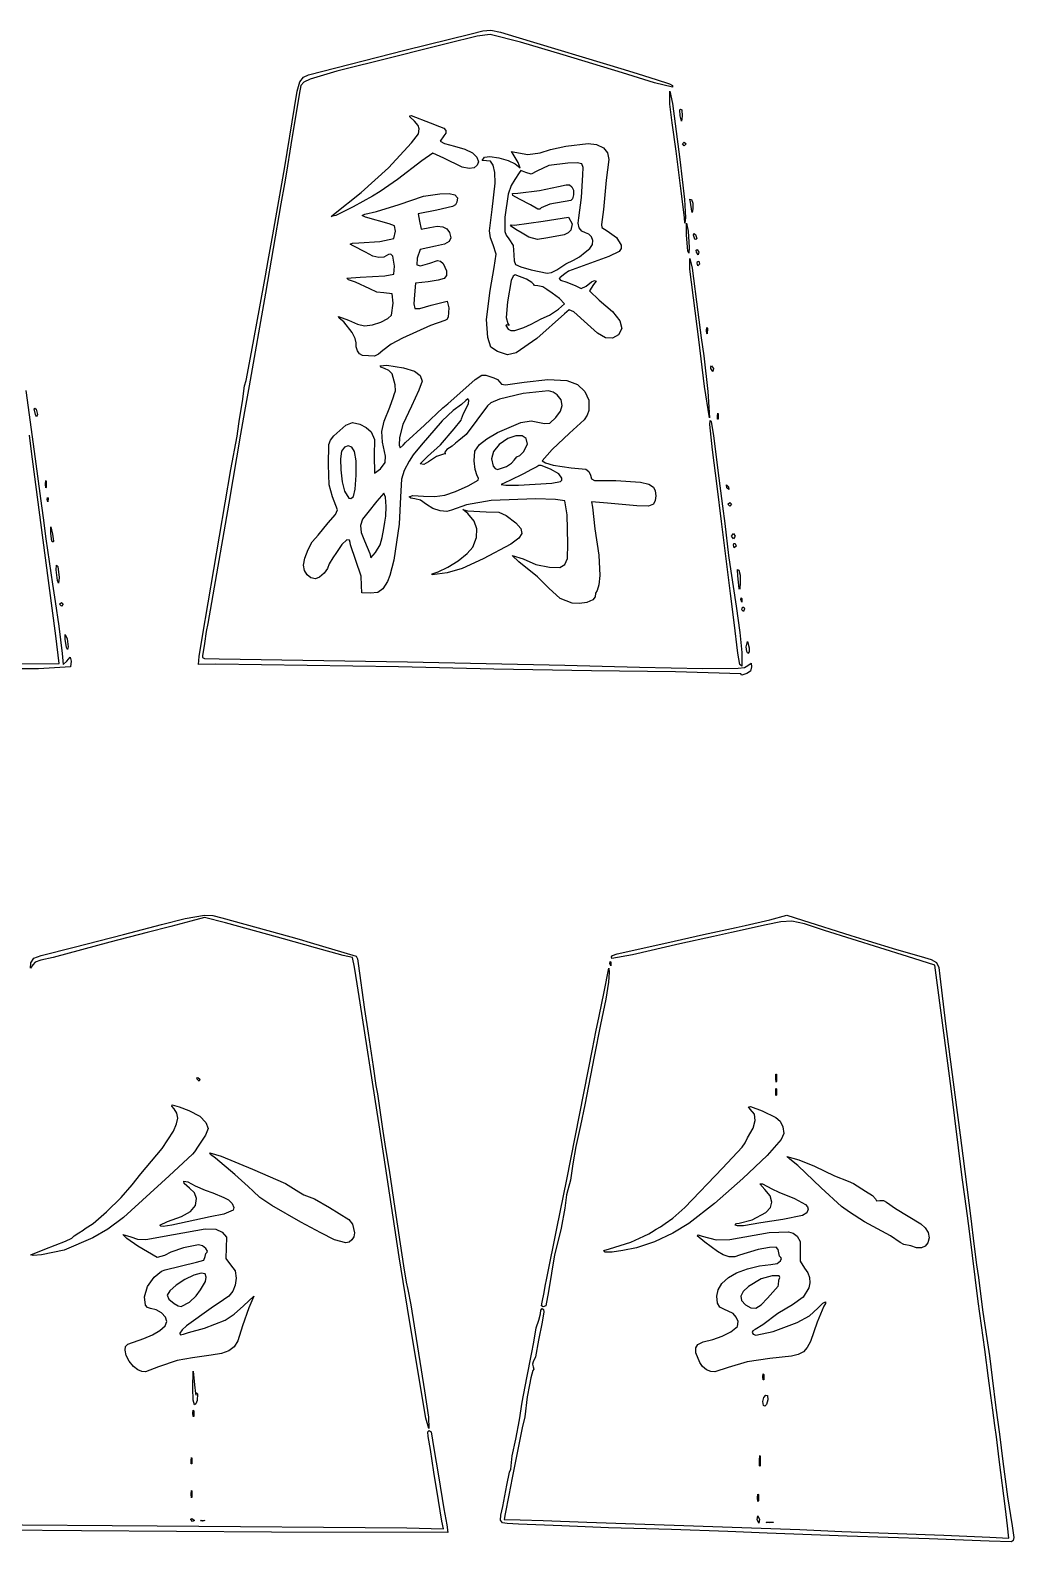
# Model space of a CAD drawing. Extents: x 42 to 612, y 45 to 848.
# Drawn here: x 449.2 to 592.1, y 491.6 to 711.3 of the extents above; entities that cross this region are included whole.
import ezdxf

# ---------------------------------------------------------------- set-up
doc = ezdxf.new("R2010")
doc.units = 0
doc.layers.get('0').update_dxf_attribs({"linetype": 'CONTINUOUS'})

msp = doc.modelspace()

# ---------------------------------------------------------------- linework, layer by layer
at = {"color": 7}
for points in [[(552.449418, 617.735938), (542.990564, 618.027164), (530.754167, 618.185359), (516.598958, 618.435628), (502.708333, 618.743074), (476.209043, 619.133678), (473.654517, 619.124947), (473.777998, 620.249426), (474.260677, 623.225989), (478.357882, 647.454837), (479.278368, 652.317746), (479.539512, 654.078734), (479.649684, 654.772074), (480.080876, 657.352108), (480.359323, 659.619609), (480.577763, 660.418486), (481.37228, 664.500989), (482.597222, 671.115572), (483.398274, 675.613489), (483.790281, 677.862447), (484.45121, 681.566614), (486.195873, 691.488489), (487.61994, 700.087447), (488.02616, 702.468451), (488.407766, 703.831663), (488.906972, 704.506071), (489.665989, 704.82066), (503.634375, 708.406966), (513.291667, 710.816547), (514.972439, 711.2326), (516.168984, 711.328222), (517.545591, 711.058453), (519.76655, 710.378336), (535.516667, 705.625356), (537.531495, 704.973063), (540.177329, 704.177363), (542.116906, 703.557471), (542.5357, 703.288116), (542.549609, 703.063454), (539.899711, 703.690326), (535.252083, 705.114581), (526.653125, 707.727217), (520.449545, 709.616551), (516.025606, 710.723697), (514.141138, 710.468409), (509.852083, 709.411306), (506.941667, 708.656719), (501.782292, 707.380155), (493.785108, 705.393897), (489.873852, 704.234572), (488.980302, 703.777318), (488.54406, 703.301568), (488.291267, 701.994273), (487.102176, 694.663489), (486.458921, 690.694739), (486.186639, 688.985618), (485.659853, 686.075201), (483.397877, 673.099947), (481.016363, 659.606197), (480.369854, 655.90203), (479.792295, 652.594739), (478.060914, 642.540572), (475.037176, 625.078072), (474.796035, 623.887447), (474.534865, 622.167655), (474.241707, 620.381718), (474.238977, 620.13254), (474.536773, 619.993908), (476.695188, 619.925285), (504.03125, 619.517139), (526.917708, 618.99329), (537.765625, 618.722939), (546.930924, 618.529608), (552.099854, 618.5497), (553.020684, 618.692668), (553.479361, 618.96752), (553.966304, 619.316813), (554.0375, 618.762521), (553.883966, 618.155527), (553.358817, 617.795469), (552.598474, 617.55313), (552.449418, 617.735885)], [(544.265802, 684.080208), (543.730709, 688.313542), (543.052238, 693.7375), (542.497936, 697.857938), (542.161462, 700.563498), (542.16382, 702.46875), (542.521299, 700.682813), (542.929313, 697.70625), (543.584871, 692.546875), (544.281043, 686.726042), (544.444634, 684.080208), (544.327212, 683.286458)], [(493.276149, 684.547044), (497.317666, 687.713725), (501.258893, 691.326736), (504.636997, 694.93412), (505.631926, 696.251034), (505.747364, 696.975238), (505.581067, 697.496561), (505.03246, 698.110592), (504.397073, 698.739209), (504.372841, 698.881236), (504.549324, 698.907837), (507.338542, 697.851432), (508.703712, 697.328552), (509.298613, 697.07003), (509.605078, 696.748915), (509.61543, 696.381881), (509.321991, 695.985604), (508.79375, 695.215433), (509.406158, 694.871473), (510.878534, 694.454725), (512.378247, 694.022924), (513.465197, 693.498048), (514.126682, 692.888339), (514.35, 692.202041), (514.180369, 691.690019), (513.713121, 691.319298), (512.990786, 691.225356), (511.977286, 691.441075), (509.293654, 692.732168), (507.701524, 693.472909), (506.143286, 692.34843), (502.576042, 689.63645), (500.0625, 687.881731), (498.955483, 687.220273), (496.15815, 685.64202), (493.609392, 684.40119), (492.955845, 684.221001), (493.276149, 684.547044)], [(543.671628, 698.896875), (543.599565, 699.732976), (543.694573, 699.856956), (543.870938, 699.758911), (543.932771, 698.854917), (543.842363, 698.103125)], [(517.104974, 664.606965), (516.137528, 665.257055), (515.704455, 666.651676), (515.524618, 669.263542), (516.051615, 673.500095), (516.617532, 676.817311), (516.903444, 678.771532), (516.486987, 680.127135), (516.112351, 681.143112), (515.969475, 682.150426), (516.348504, 685.270833), (516.752089, 689.098524), (516.704244, 690.640176), (516.485373, 691.716901), (516.12121, 692.30149), (515.53581, 692.348903), (514.907765, 692.403883), (515.209896, 692.87621), (515.980379, 692.972427), (517.287854, 692.772303), (518.67899, 692.376028), (519.700457, 691.883787), (520.429199, 691.345008), (520.116567, 692.078234), (519.392059, 693.316016), (519.136686, 693.717654), (519.641667, 693.619157), (521.535435, 693.271543), (523.293393, 693.483426), (524.801042, 694.005417), (527.040935, 694.484097), (530.264264, 694.840215), (531.516968, 694.702631), (532.499924, 694.225224), (533.116202, 693.481978), (533.268873, 692.546875), (532.90261, 689.504167), (532.499517, 685.270833), (532.218635, 683.104594), (532.292414, 682.642775), (533.04731, 682.140561), (534.406379, 681.200006), (535.092249, 680.089704), (535.09611, 679.594186), (534.792624, 679.14788), (533.267708, 678.406684), (531.680208, 677.863114), (527.448992, 676.275), (526.903527, 675.90175), (526.19484, 675.392726), (526.055123, 675.20629), (526.245941, 674.975159), (527.182292, 674.689807), (528.489254, 674.171287), (529.262065, 673.797483), (530.010608, 674.097783), (530.754167, 674.744547), (531.197159, 674.952083), (531.45526, 674.840895), (531.064867, 674.339718), (530.489583, 673.445853), (531.878646, 672.090884), (533.805537, 670.43484), (534.902248, 669.070561), (535.192285, 667.956034), (534.699157, 667.049244), (533.812934, 666.537228), (532.814047, 666.604305), (531.635426, 667.273145), (530.209998, 668.56642), (528.214378, 670.363407), (527.532554, 670.650442), (526.830211, 670.110666), (522.819508, 666.524701), (519.827642, 664.423318), (518.573951, 664.137145), (517.104974, 664.606965)], [(543.983333, 694.795833), (544.247917, 695.060417), (544.5125, 694.795833), (544.247917, 694.53125), (543.983333, 694.795833)], [(527.05, 677.349489), (528.160403, 677.873271), (529.027893, 678.402155), (529.847201, 679.081703), (530.546049, 679.602878), (530.920431, 680.152961), (530.944128, 680.736216), (530.752262, 681.269006), (530.38974, 681.675263), (529.901467, 681.878917), (529.365209, 682.118845), (528.999877, 682.611263), (528.840885, 683.277883), (528.923647, 684.040423), (529.299805, 686.990625), (529.532347, 690.297917), (529.568504, 691.364046), (529.347536, 691.902214), (528.672225, 692.067121), (527.345354, 692.013467), (524.569283, 691.645284), (522.816614, 690.827041), (522.019136, 690.406009), (521.214535, 690.66243), (520.510201, 690.93079), (520.250208, 690.615102), (519.628887, 689.636458), (519.092938, 688.753074), (518.653832, 687.482727), (518.168202, 684.163602), (518.177681, 682.069413), (518.381398, 681.535682), (518.784337, 681.002657), (519.370743, 680.027488), (519.509375, 678.69031), (519.519073, 677.783441), (519.744699, 677.287661), (520.481048, 676.946484), (522.022917, 676.503425), (524.332002, 675.981634), (524.972541, 676.112256), (525.727083, 676.503955), (527.05, 677.349505)], [(521.920682, 685.928971), (520.30712, 686.748682), (519.356075, 687.28051), (519.300473, 687.57549), (520.072832, 687.622802), (523.213542, 688.047289), (525.991667, 688.615468), (527.088259, 688.862078), (527.561548, 688.851834), (527.933034, 688.561244), (528.152119, 688.058295), (528.168209, 687.410979), (527.995178, 686.824949), (527.747574, 686.563582), (524.72807, 686.041517), (523.455688, 685.499124), (523.270225, 685.316776), (522.997767, 685.314978), (521.920682, 685.928971)], [(497.483262, 664.026252), (497.079176, 664.256752), (496.759379, 664.712868), (496.575139, 665.289537), (496.577726, 665.881696), (496.45796, 666.510944), (496.021873, 667.383887), (494.76869, 668.91009), (494.10168, 669.478394), (494.031478, 669.719434), (495.479282, 669.151123), (496.781981, 668.576502), (497.804546, 668.3375), (498.951554, 668.493444), (500.170675, 668.885106), (501.180444, 669.398231), (501.699398, 669.918563), (501.950279, 671.658473), (501.818037, 673.020167), (500.594127, 673.141156), (499.562047, 673.24703), (498.550803, 673.723649), (496.490625, 674.691802), (495.473429, 675.059103), (495.242466, 675.301774), (497.159703, 675.435961), (500.723958, 675.63075), (502.046875, 675.882025), (502.129187, 677.02411), (501.928011, 678.46312), (501.640577, 678.771562), (501.284161, 678.695996), (500.613839, 678.332064), (499.872023, 678.26503), (499.005464, 678.500469), (497.960915, 679.043957), (496.140899, 679.979167), (495.718518, 680.208722), (496.024595, 680.363083), (496.959678, 680.411856), (500.038879, 680.594411), (502.031238, 681.02453), (502.311458, 682.134992), (502.16177, 682.900539), (501.385417, 683.195712), (497.950173, 684.145166), (497.471019, 684.388481), (497.817881, 684.568148), (499.533333, 684.979982), (502.840625, 686.000641), (506.372148, 687.198185), (508.72136, 687.558998), (510.08263, 687.585169), (510.933984, 687.39699), (511.304198, 686.980211), (511.222043, 686.320584), (511.00608, 685.956752), (510.567133, 685.690014), (508.281067, 685.15479), (505.588852, 684.643308), (505.766308, 683.568009), (506.013667, 682.414648), (507.300944, 682.643132), (508.356103, 682.819788), (509.178077, 682.75879), (509.769437, 682.459481), (510.132753, 681.921206), (510.325197, 681.124652), (510.114153, 680.58898), (509.408444, 680.224679), (508.116893, 679.942239), (505.860897, 679.436141), (505.431557, 678.165215), (505.40194, 677.234685), (505.914634, 677.07038), (507.302638, 677.467255), (508.376555, 677.8625), (508.819433, 677.745244), (509.216465, 677.423901), (509.711669, 676.351499), (509.712745, 675.686494), (509.353886, 675.251155), (508.502723, 674.966748), (507.026889, 674.754543), (505.221875, 674.555208), (505.032671, 672.839415), (504.967227, 671.538509), (505.091965, 670.875127), (505.840702, 670.884569), (507.46824, 671.34713), (509.815809, 671.931791), (510.058892, 670.9575), (509.956753, 669.594271), (509.746984, 669.267262), (509.439704, 669.13125), (507.389891, 668.404034), (503.305339, 666.578243), (501.681849, 665.672092), (500.469879, 664.758489), (499.839598, 664.216802), (499.224141, 663.936854), (497.483262, 664.026252)], [(545.347102, 685.00625), (545.13435, 686.329167), (545.072176, 686.787591), (545.288311, 686.694763), (545.486683, 686.191762), (545.501063, 685.371846), (545.411829, 684.830719), (545.347102, 685.00625)], [(521.686764, 681.229693), (520.7, 681.810165), (519.785944, 682.35571), (519.01095, 682.890419), (519.123752, 683.029299), (519.601503, 682.97675), (523.73276, 683.544369), (527.44153, 684.15997), (527.942307, 683.155775), (527.745299, 682.242651), (527.389979, 681.859579), (526.816294, 681.583658), (524.404167, 681.154766), (522.943534, 680.920835), (521.686764, 681.229693)], [(544.755917, 679.208179), (544.578249, 681.589429), (544.554172, 683.286458), (544.802721, 682.095833), (544.980389, 679.714583), (544.89225, 678.915907), (544.756049, 679.208179)], [(545.763768, 680.93277), (545.570833, 681.53139), (545.636976, 681.779771), (545.865182, 681.642734), (546.058116, 681.044115), (545.929803, 680.885896), (545.763768, 680.93277)], [(546.004327, 679.053125), (545.972041, 679.333418), (546.108308, 679.45), (546.364583, 679.053125), (546.260602, 678.65625), (546.004327, 679.053125)], [(547.20572, 659.550542), (546.356725, 666.353125), (545.063706, 676.605729), (545.047831, 678.127083), (545.398616, 676.738021), (546.235784, 670.321875), (546.727539, 666.617708), (547.113063, 663.971875), (547.690943, 658.800293), (547.905226, 654.97329), (547.205694, 659.550542)], [(546.1, 677.481241), (546.178985, 677.723743), (546.368896, 677.727541), (546.485577, 677.315051), (546.207738, 677.086245), (546.1, 677.481241)], [(520.955905, 668.106445), (522.022917, 668.605899), (523.478125, 669.380424), (524.66875, 669.913419), (525.954122, 670.748328), (526.84262, 671.55614), (526.103056, 672.32807), (525.057132, 673.1), (524.271875, 673.629167), (523.702961, 674.008508), (522.996134, 674.158333), (522.486424, 674.211387), (522.379919, 674.338941), (522.122394, 674.639036), (521.325581, 675.111845), (519.701251, 675.743415), (519.370037, 675.561561), (519.096972, 674.930566), (518.588202, 671.840464), (518.387945, 669.551099), (518.61937, 668.680823), (518.812681, 668.391833), (518.649479, 668.434618), (518.409407, 668.511344), (518.32807, 668.399002), (518.643923, 667.853543), (519.032472, 667.68967), (519.62467, 667.685658), (520.955879, 668.106445)], [(547.474484, 667.676036), (547.517201, 668.099131), (547.606273, 668.001731), (547.596483, 667.207981), (547.506307, 667.211123), (547.47451, 667.676036)], [(527.976042, 628.034791), (526.238172, 628.719972), (524.56035, 630.18924), (522.948958, 631.864344), (520.237429, 634.013184), (519.231933, 634.943062), (520.82359, 634.468092), (522.695858, 633.635914), (524.680233, 633.264042), (526.187558, 633.210183), (526.886488, 633.641206), (527.282546, 634.536648), (527.318737, 636.646925), (527.217693, 640.873829), (526.915856, 642.912973), (525.557542, 643.110225), (522.661495, 643.181839), (516.217297, 642.938638), (512.598773, 642.332457), (510.445253, 641.555343), (509.753584, 641.341165), (508.768492, 641.43976), (507.712177, 641.801066), (506.806835, 642.375022), (505.905882, 642.986746), (505.080376, 643.20203), (504.526289, 643.287838), (504.295833, 643.494157), (504.789582, 643.672946), (506.367653, 643.602874), (507.993569, 643.551263), (509.466701, 643.745375), (511.01323, 644.236543), (512.859338, 645.076101), (514.300298, 645.900698), (514.368477, 646.183453), (514.15995, 646.560334), (513.854528, 647.441244), (513.717461, 648.711052), (513.826876, 650.117104), (514.482292, 651.075263), (515.545735, 651.915406), (517.137402, 652.859044), (520.49135, 654.298338), (521.993419, 654.517506), (523.943024, 654.167078), (524.707965, 654.203961), (525.59667, 654.996494), (526.274423, 655.927241), (526.5272, 656.782029), (526.355504, 657.570937), (525.759839, 658.304045), (525.214223, 658.717482), (524.51725, 658.877818), (520.832292, 658.519506), (517.403242, 657.702372), (516.160558, 657.174172), (515.672917, 656.719857), (512.553162, 652.528593), (511.498903, 651.668697), (511.00609, 651.271822), (510.526242, 650.874947), (509.751466, 650.372474), (509.486182, 649.994714), (509.505188, 649.755125), (509.563588, 649.695097), (509.402636, 649.714167), (508.22904, 649.3595), (507.073958, 648.595694), (506.419842, 648.193107), (505.875502, 648.294651), (506.95352, 649.352984), (508.84837, 651.029216), (510.795111, 653.388489), (511.83495, 654.641211), (511.884586, 654.839649), (512.19772, 655.587441), (512.894421, 657.018509), (512.962712, 657.545971), (512.791181, 657.754114), (512.497917, 657.497981), (511.860879, 656.902658), (510.680187, 656.021095), (509.086928, 654.51988), (506.002899, 651.007239), (504.869, 649.577113), (504.27038, 648.651071), (503.544417, 647.303072), (503.150932, 646.0507), (503.009482, 643.466614), (502.838297, 639.497864), (502.071967, 634.263641), (501.489133, 632.068708), (501.120833, 631.196773), (500.4689, 630.09063), (499.707184, 629.57836), (498.616817, 629.484099), (497.416667, 629.529501), (497.376371, 630.611065), (497.296281, 631.957239), (495.762148, 636.521301), (495.717407, 636.85203), (495.616018, 637.171012), (495.201132, 637.234234), (494.515537, 636.5757), (493.723242, 635.371687), (493.183333, 634.603072), (492.654167, 633.727143), (492.438284, 633.075319), (491.911994, 632.365296), (491.257329, 631.794501), (490.656324, 631.560364), (489.992976, 631.71606), (489.450509, 632.140317), (489.084368, 632.768885), (488.95, 633.537516), (489.143393, 634.568678), (489.61082, 635.825953), (490.183156, 636.925912), (490.691276, 637.485125), (491.066667, 637.925207), (492.533331, 639.719426), (493.554458, 640.908685), (493.878553, 641.61453), (493.164839, 643.466614), (492.678737, 645.251681), (492.547222, 648.138415), (492.627315, 651.078984), (492.866648, 651.733644), (493.337189, 652.371748), (495.093228, 653.903738), (496.054056, 654.277492), (497.097791, 654.067859), (498.023621, 653.588441), (498.74887, 652.922452), (499.224472, 651.843633), (499.210409, 649.517158), (499.245572, 646.906197), (500.131345, 647.578371), (500.806846, 648.486613), (500.849053, 649.419739), (500.390293, 651.430275), (500.3148, 652.963793), (500.665541, 654.499354), (501.485482, 656.516022), (501.999911, 658.018697), (502.104634, 658.349426), (502.277409, 658.911308), (502.26766, 659.745087), (501.792293, 661.347846), (501.306892, 661.84215), (500.720625, 662.144221), (500.184303, 662.347271), (500.087814, 662.532226), (501.054688, 662.620349), (503.477326, 662.22595), (505.047366, 661.747174), (505.894373, 661.125004), (506.147917, 660.300427), (505.693991, 658.972427), (504.602644, 656.662416), (503.368542, 653.991441), (502.880524, 652.131718), (502.819379, 650.999675), (502.978896, 650.610364), (503.40641, 651.007239), (503.757856, 651.404114), (506.524234, 653.917655), (509.195149, 656.431197), (509.921378, 657.02651), (513.84541, 660.552408), (514.832561, 661.159384), (515.408333, 661.176105), (516.560726, 660.800532), (517.133883, 660.544933), (517.44409, 660.151638), (517.682373, 659.856655), (518.270272, 659.756183), (520.964583, 660.136795), (524.440802, 660.540719), (527.202268, 660.396791), (528.714078, 659.794938), (529.790008, 658.810392), (530.365732, 657.531312), (530.376924, 656.045858), (530.158308, 655.360224), (529.697791, 654.672254), (527.576653, 652.72703), (525.033716, 650.369841), (523.612031, 648.732325), (524.068218, 648.42609), (525.180772, 648.086857), (527.807978, 647.696322), (529.947085, 647.487579), (530.405613, 647.15877), (530.627775, 646.614706), (530.777349, 646.116916), (531.188093, 645.874339), (534.283073, 645.838365), (537.865611, 645.620653), (539.080652, 645.31615), (539.7627, 644.906529), (540.029024, 644.343875), (540.117655, 643.626912), (540.028808, 642.928045), (539.7627, 642.419684), (539.043847, 642.113485), (537.363009, 642.184258), (533.087659, 642.560098), (530.789621, 642.748984), (530.900217, 641.983307), (531.271533, 638.836405), (531.833429, 634.999947), (531.982984, 632.050951), (531.840535, 630.673956), (531.57882, 629.876238), (531.339461, 629.47639), (531.28463, 628.923844), (530.946772, 628.484147), (530.108067, 628.142384), (529.030821, 627.969074), (527.977338, 628.034738)], [(548.120993, 662.119792), (548.088708, 662.400085), (548.224975, 662.516667), (548.48125, 662.119792), (548.377269, 661.722917), (548.120993, 662.119792)], [(449.982299, 655.460705), (449.791544, 656.26487), (449.878398, 656.375905), (450.081068, 656.247682), (450.271674, 655.467161), (450.160205, 655.111016), (449.982299, 655.460811)], [(549.061984, 655.240625), (549.104701, 655.663717), (549.193773, 655.566327), (549.183983, 654.772577), (549.093807, 654.775709), (549.06201, 655.240625)], [(552.328133, 619.108146), (552.051035, 620.761792), (551.514857, 625.210417), (550.962301, 629.44375), (549.657958, 639.894792), (549.01928, 645.054167), (548.354568, 650.329006), (547.952083, 654.011133), (548.005774, 654.562289), (548.140963, 654.404264), (548.500538, 652.413129), (549.147656, 647.303125), (549.798108, 642.14375), (550.151274, 639.630208), (550.650489, 634.944464), (550.993151, 632.695506), (551.790447, 627.591667), (552.339193, 623.755208), (552.619896, 620.830421), (552.619333, 618.860417), (552.328133, 619.108146)], [(496.178787, 643.532813), (496.450758, 644.619834), (496.58445, 646.624575), (496.558325, 648.725061), (496.350846, 650.099321), (495.930534, 650.694488), (495.399761, 650.90288), (494.87514, 650.721512), (494.473283, 650.147396), (494.299254, 649.018414), (494.334006, 647.39057), (494.546261, 645.68593), (494.904739, 644.326563), (495.52311, 643.28167), (495.825799, 643.257999), (496.178787, 643.532813)], [(518.435696, 647.898438), (519.139643, 648.361458), (519.522736, 648.824479), (519.936095, 649.2875), (520.380017, 649.498187), (520.893179, 650.004246), (521.49375, 651.146463), (521.27721, 651.944732), (520.675672, 652.357193), (519.761257, 652.363903), (518.606088, 651.944922), (517.349564, 651.087317), (516.541901, 650.071712), (516.233804, 648.993281), (516.47598, 647.9472), (516.756688, 647.589135), (517.133943, 647.462722), (518.435696, 647.898438)], [(525.011465, 645.477077), (526.28128, 645.704628), (526.462346, 645.897453), (526.466673, 646.206004), (526.040737, 646.813636), (524.831866, 647.510585), (523.453115, 648.063776), (523.113094, 648.038411), (522.826641, 647.841314), (522.050566, 647.435417), (520.88079, 646.819546), (518.900807, 645.846779), (517.622975, 645.26324), (518.308488, 645.158343), (520.171372, 645.170679), (525.011465, 645.477077)], [(451.44055, 645.31875), (451.476093, 645.836755), (451.561544, 645.781771), (451.561544, 644.855729), (451.476093, 644.800745), (451.44055, 645.31875)], [(500.052975, 636.50413), (500.367115, 637.562463), (500.613336, 638.898159), (500.745257, 639.796949), (500.912861, 640.680051), (500.931025, 642.098192), (500.821082, 643.415433), (500.604367, 643.995833), (499.571063, 642.871354), (498.271218, 641.20104), (497.522506, 640.237437), (497.199341, 639.305505), (497.288078, 638.292045), (497.775071, 637.083858), (498.564561, 635.231775), (498.733286, 634.603125), (499.388368, 635.396875), (500.052975, 636.50413)], [(550.454751, 644.807178), (550.406438, 645.215483), (550.689224, 644.933279), (550.736929, 644.537101), (550.454751, 644.807178)], [(451.664626, 643.091831), (451.717648, 643.366499), (451.824487, 643.251693), (451.803585, 642.744566), (451.664599, 643.091831)], [(550.597917, 642.408333), (550.8625, 642.672917), (551.127083, 642.408333), (550.8625, 642.14375), (550.597917, 642.408333)], [(508.477097, 632.596393), (509.903823, 633.235775), (511.413019, 634.184405), (512.712388, 635.234293), (513.50963, 636.177449), (514.061515, 637.556801), (514.127485, 638.810109), (513.703732, 639.962993), (512.786445, 641.041073), (512.101042, 641.658213), (512.7625, 641.458453), (515.461409, 641.321928), (517.293053, 641.2666), (518.371825, 640.777627), (519.769045, 639.71259), (520.50532, 638.879685), (520.640427, 638.173313), (520.234148, 637.487877), (519.028971, 636.578322), (515.011458, 634.482766), (511.986732, 633.083765), (509.821577, 632.411343), (507.61478, 632.134248), (507.638358, 632.276211), (508.477097, 632.596393)], [(452.349314, 637.028481), (452.199507, 638.15296), (452.226071, 639.101042), (452.468245, 638.068929), (452.622278, 637.036865), (452.539496, 636.907567), (452.349314, 637.028481)], [(551.127083, 637.778125), (551.391667, 638.175), (551.65625, 637.778125), (551.391667, 637.38125), (551.127083, 637.778125)], [(551.391667, 636.470819), (551.470651, 636.713329), (551.660563, 636.717119), (551.777244, 636.304634), (551.499405, 636.075832), (551.391667, 636.470819)], [(453.168729, 631.295833), (452.978335, 632.883333), (453.034049, 633.542162), (453.254348, 633.342967), (453.444742, 631.755468), (453.343218, 630.953128), (453.168729, 631.295833)], [(552.234365, 630.134418), (552.035901, 631.986502), (551.978149, 632.917799), (552.181977, 632.81605), (552.362211, 632.080528), (552.380441, 630.963966), (552.297461, 630.147773), (552.261029, 630.027131), (552.234365, 630.134418)], [(552.470876, 628.539748), (552.523898, 628.814415), (552.630737, 628.699609), (552.609835, 628.192483), (552.470849, 628.539748)], [(453.495833, 627.85625), (453.760417, 628.120833), (454.025, 627.85625), (453.760417, 627.591667), (453.495833, 627.85625)], [(552.593589, 627.044217), (552.710271, 627.456703), (552.900182, 627.452952), (552.979167, 627.210402), (552.871428, 626.815416), (552.593589, 627.044217)], [(454.48564, 621.594674), (454.306358, 622.785299), (454.323027, 623.49126), (454.582186, 622.842184), (454.761468, 621.651559), (454.663922, 621.265939), (454.485534, 621.594674)], [(553.24375, 621.683283), (553.414419, 622.456461), (553.68145, 621.507917), (553.665843, 620.946607), (553.506111, 620.713135), (553.320817, 620.998114), (553.24375, 621.683283)], [(506.69063, 509.521354), (504.332558, 523.742708), (502.851579, 533.003125), (500.834739, 546.1), (499.932907, 552.160996), (499.652819, 554.013079), (497.151237, 569.9125), (496.746318, 572.690625), (496.343358, 575.114976), (496.06581, 576.481019), (494.690718, 576.798519), (490.669792, 577.8999), (486.039583, 579.207709), (482.335417, 580.233684), (477.590776, 581.530169), (474.565901, 582.324633), (472.563693, 581.773533), (469.635417, 581.017406), (466.195833, 580.121289), (460.771875, 578.744847), (452.569792, 576.527136), (450.749696, 576.110338), (449.948809, 575.848533), (449.594367, 575.432899), (449.245408, 574.939583), (449.29597, 575.715633), (449.752201, 576.396905), (450.803566, 576.774389), (455.6125, 577.991817), (462.75625, 579.861495), (468.3125, 581.28961), (471.752083, 582.185939), (474.55872, 582.682505), (475.755266, 582.596224), (477.04375, 582.291481), (487.097917, 579.530131), (488.288542, 579.175563), (489.876042, 578.68693), (496.556771, 576.715969), (496.790348, 576.287986), (496.8875, 575.61525), (497.795206, 568.964392), (498.326807, 565.524809), (499.038298, 560.652083), (499.444195, 557.885203), (499.680521, 556.65923), (500.476599, 551.259375), (500.857388, 548.745833), (501.370177, 545.570833), (502.1902, 540.014583), (502.963709, 534.855208), (503.470598, 531.680208), (503.847153, 529.286999), (504.075726, 528.228666), (504.519195, 525.991667), (505.623804, 518.980208), (506.017424, 516.538369), (506.52336, 513.49566), (507.082108, 509.666008), (507.126901, 508), (506.69063, 509.521354)], [(588.565625, 491.636791), (579.834375, 491.97477), (567.928125, 492.381831), (556.286458, 492.811567), (550.587863, 493.064377), (542.385779, 493.314302), (533.219369, 493.577774), (526.478156, 493.8649), (520.176522, 494.108237), (518.517187, 494.200259), (517.847647, 494.315541), (517.544582, 494.677657), (517.575295, 495.419121), (517.907085, 496.672447), (518.467578, 499.781301), (518.86567, 501.65), (519.071199, 502.113021), (519.262724, 504.063208), (519.763931, 506.478037), (520.292065, 509.256162), (520.690396, 511.836458), (521.369422, 515.391956), (522.068795, 518.831539), (522.407277, 520.567708), (522.728445, 522.640464), (523.111783, 523.761573), (523.345833, 524.68436), (523.423555, 525.233926), (523.610417, 525.4625), (523.797693, 525.341446), (523.855712, 524.974324), (523.583641, 523.478125), (523.059925, 520.8651), (522.639462, 518.442092), (522.315996, 517.691635), (522.189965, 517.3573), (522.288664, 516.993955), (522.383494, 516.66568), (522.229424, 516.430789), (521.938806, 515.365471), (521.749734, 514.35), (521.408898, 512.630208), (521.064354, 509.704588), (520.702566, 508.132292), (519.252226, 500.85625), (518.758408, 498.342708), (518.231517, 495.630729), (518.100336, 494.770833), (520.392343, 494.757604), (523.742708, 494.652274), (530.092708, 494.392109), (554.0375, 493.574652), (561.048958, 493.317186), (567.134375, 493.064033), (581.951042, 492.522272), (588.662013, 492.228743), (591.404207, 492.057743), (591.217041, 493.877362), (590.935471, 496.358413), (589.999032, 503.502163), (589.605517, 506.809454), (589.359401, 508.450956), (589.075742, 510.699914), (588.798749, 512.802584), (588.440107, 515.316126), (587.898822, 519.509454), (586.966933, 526.481331), (585.674285, 536.707371), (585.398933, 538.956329), (584.989861, 541.734454), (584.607326, 544.512579), (583.008661, 557.477163), (581.948369, 565.546954), (580.672575, 575.371992), (576.659375, 576.638023), (564.620833, 580.430905), (561.698819, 581.376702), (559.871728, 581.775157), (558.295512, 581.708568), (556.126121, 581.259236), (551.127083, 580.115019), (548.48125, 579.555636), (543.586458, 578.486879), (536.744519, 576.898744), (533.741471, 576.362089), (533.678842, 576.576392), (533.82462, 576.803279), (534.485718, 577.056329), (541.734375, 578.655894), (547.026042, 579.854801), (551.788542, 580.869134), (553.111458, 581.141364), (556.656901, 581.98848), (559.144038, 582.634355), (561.419401, 581.935643), (568.457292, 579.709836), (570.970833, 578.918096), (575.071875, 577.676619), (578.64375, 576.63207), (580.097549, 576.216472), (580.878107, 575.770514), (581.22552, 575.044788), (581.379886, 573.789889), (582.197607, 566.869871), (583.535023, 556.551121), (584.319936, 550.684197), (584.721229, 547.641489), (585.893228, 538.559454), (586.306401, 534.873756), (586.69981, 531.831047), (586.983919, 529.960496), (587.28147, 527.579246), (587.647018, 524.933413), (588.198039, 521.096954), (588.591104, 518.583413), (588.963188, 515.408413), (589.507991, 511.042788), (590.023029, 507.206329), (590.541639, 503.237579), (591.21503, 498.078204), (591.886701, 493.844871), (592.115976, 492.189737), (592.028996, 491.752013), (591.806771, 491.550325), (588.565625, 491.63687)], [(533.420876, 575.623081), (533.473898, 575.897749), (533.580737, 575.782943), (533.559835, 575.275816), (533.420849, 575.623081)], [(523.616978, 526.405766), (523.875, 527.816868), (524.04309, 528.717404), (524.298519, 529.858711), (525.734439, 537.104167), (527.174248, 544.247917), (530.914081, 563.165625), (531.383743, 565.712266), (531.89415, 567.978449), (532.608261, 571.511827), (533.308401, 574.934159), (533.360721, 574.383424), (533.256698, 572.938202), (532.875887, 570.441667), (532.092561, 566.7375), (531.134188, 562.094221), (529.808149, 555.095833), (529.171006, 552.053125), (528.504864, 549.010417), (528.06309, 546.496875), (527.71585, 544.110095), (527.334903, 542.698358), (527.118977, 541.974087), (526.872994, 540.078507), (526.379043, 537.130122), (525.871969, 535.145747), (525.374738, 533.267708), (524.525055, 527.921061), (524.139583, 525.87054), (523.74927, 525.727083), (523.490223, 525.864515), (523.616978, 526.405766)], [(473.471875, 558.8), (473.438696, 558.986862), (473.588556, 559.064583), (473.86875, 558.8), (473.752069, 558.535417), (473.471875, 558.8)], [(557.543811, 558.932292), (557.575419, 559.54463), (557.658879, 559.5307), (557.66417, 558.472366), (557.581332, 558.36062), (557.543758, 558.932292)], [(557.538467, 556.947917), (557.57401, 557.465921), (557.659461, 557.410938), (557.659461, 556.484896), (557.57401, 556.429912), (557.538467, 556.947917)], [(449.332033, 533.278424), (451.346438, 534.085879), (454.367903, 535.237402), (455.279091, 535.715797), (455.6125, 536.047394), (456.273958, 536.466362), (456.935417, 536.868264), (457.228072, 537.104167), (458.359318, 537.807334), (460.307528, 539.508445), (462.416507, 541.594918), (464.03006, 543.454167), (465.30133, 545.041667), (468.394861, 548.726208), (470.025889, 551.27271), (470.491619, 552.311815), (470.66121, 553.155776), (470.536284, 553.860891), (470.118466, 554.483455), (469.810946, 554.880221), (469.834509, 555.064616), (470.879726, 554.798309), (472.28125, 554.238107), (473.870771, 553.441734), (474.74288, 552.490243), (475.083991, 551.662249), (474.699753, 550.681419), (473.627212, 549.087622), (473.075, 548.249766), (472.823222, 547.907977), (469.414516, 544.777083), (462.793758, 538.722097), (460.509166, 537.024332), (458.332258, 535.743388), (454.148481, 533.966764), (450.871547, 533.268323), (449.666035, 533.153567), (449.332033, 533.278424)], [(532.738542, 533.666594), (532.546795, 533.881105), (533.4, 534.154989), (536.506192, 535.10567), (538.379829, 535.960981), (539.107433, 536.310417), (539.485417, 536.569946), (540.146875, 536.995529), (540.808333, 537.354965), (541.46487, 537.84754), (542.587309, 538.608281), (544.312002, 540.162042), (549.804167, 545.875819), (552.636399, 548.927814), (553.081428, 549.539583), (553.432874, 550.267188), (554.234552, 551.672157), (554.566591, 552.822666), (554.431552, 553.745665), (553.831998, 554.468109), (553.568789, 554.787128), (553.887412, 554.833079), (555.589202, 554.206992), (557.546536, 553.234463), (558.167844, 552.724366), (558.573966, 551.896492), (558.722646, 550.925494), (558.317426, 550.024723), (556.31107, 547.728796), (552.765962, 544.3483), (548.640499, 540.754621), (544.893077, 537.81915), (542.597731, 536.433158), (539.914128, 535.181674), (537.328404, 534.264751), (535.326696, 533.882441), (533.796875, 533.661223), (532.738542, 533.666515)], [(493.434291, 535.471026), (491.449916, 536.461414), (488.553125, 538.036638), (484.31328, 540.440701), (482.597809, 541.625248), (481.606622, 542.505635), (480.886505, 543.189583), (478.940204, 544.939564), (476.158851, 547.33989), (475.425749, 547.873285), (475.335441, 548.103772), (476.953686, 547.611723), (481.541667, 545.716301), (486.319807, 543.631818), (488.267851, 542.418693), (488.959366, 542.004753), (490.503881, 541.416544), (492.712507, 540.156188), (495.533865, 538.427083), (496.060796, 537.713287), (496.358333, 536.449164), (496.247612, 535.907333), (495.956772, 535.439848), (495.547797, 535.116732), (495.082671, 535.008005), (493.434291, 535.471026)], [(577.144436, 534.572951), (576.130632, 534.767446), (575.625886, 535.041052), (574.20299, 536.051796), (570.441667, 538.091618), (568.274359, 539.495365), (567.113499, 540.279167), (564.158659, 542.991146), (560.76176, 546.267789), (559.565254, 547.1736), (559.140519, 547.587064), (560.888039, 547.091602), (563.193009, 546.139), (566.052937, 544.749143), (568.078276, 543.983333), (568.815723, 543.632787), (570.567899, 542.542915), (571.59992, 541.905015), (572.029167, 541.409573), (572.174681, 541.142909), (572.660357, 541.173961), (573.217311, 541.184888), (573.634844, 540.918718), (574.921883, 539.996724), (578.602528, 537.779198), (579.270851, 537.202062), (579.681353, 536.506513), (579.809837, 535.757405), (579.632101, 535.019594), (579.248013, 534.527755), (578.694686, 534.287449), (577.988149, 534.301554), (577.144436, 534.572951)], [(468.047917, 537.59145), (469.172396, 538.131676), (471.182272, 538.822458), (472.524435, 539.586825), (473.244586, 540.461097), (473.388425, 541.481592), (473.105712, 542.303189), (472.388221, 542.975641), (471.581791, 543.648999), (471.532539, 543.964416), (472.115895, 543.870277), (473.207292, 543.314969), (474.6625, 542.660152), (475.761394, 542.290873), (477.376067, 541.623382), (478.029181, 541.25674), (478.5445, 540.714727), (478.809103, 540.156625), (478.710069, 539.741719), (477.364845, 539.196048), (475.379918, 538.790753), (469.794378, 537.608039), (468.560358, 537.37807), (468.185505, 537.429044), (468.047917, 537.59137)], [(551.65625, 537.608383), (551.82853, 537.812774), (552.242725, 537.897784), (554.116131, 538.381466), (556.088021, 539.409958), (556.777603, 540.13731), (556.98523, 540.947848), (556.711179, 541.834427), (555.955729, 542.789904), (555.231188, 543.582916), (555.625, 543.579103), (556.988768, 542.890154), (557.975135, 542.395701), (560.249414, 541.463944), (561.858276, 540.593191), (562.158786, 540.265331), (562.239583, 539.91891), (562.054347, 539.375368), (561.438174, 538.96596), (558.550233, 538.400202), (555.360417, 537.909876), (552.842833, 537.476316), (551.985464, 537.463697), (551.65625, 537.608383)], [(464.880854, 516.540565), (464.21538, 517.050119), (463.617647, 517.80228), (463.186513, 518.643912), (463.020833, 519.421877), (463.072659, 519.918804), (463.385912, 520.269837), (465.743343, 521.127143), (466.984246, 521.636852), (468.060967, 522.288357), (468.817499, 522.968352), (469.097836, 523.563533), (468.867852, 524.220693), (468.298666, 524.833413), (467.535115, 525.285935), (466.722037, 525.4625), (466.257425, 525.597367), (465.954993, 525.96549), (465.812971, 527.182639), (466.248566, 528.676216), (467.214373, 530.008491), (468.311997, 530.909318), (468.841667, 531.073863), (473.405729, 532.22234), (474.445902, 532.479653), (474.6625, 533.033155), (474.739461, 533.479104), (474.92449, 533.664583), (474.976428, 533.820026), (474.733408, 534.19375), (474.235201, 534.567474), (473.673673, 534.722917), (471.474036, 534.284066), (469.635417, 533.671939), (468.717604, 533.180611), (467.674775, 532.870833), (464.860501, 534.514554), (463.251625, 535.66885), (462.690633, 536.244456), (463.860303, 535.889914), (464.810672, 535.5704), (466.04428, 535.51205), (470.032292, 536.214082), (474.663056, 537.027676), (476.211596, 537.026333), (477.127993, 536.565528), (477.744889, 535.829054), (477.692932, 534.30252), (477.649745, 532.741297), (478.336848, 531.801599), (478.99579, 530.923249), (479.141076, 529.873924), (479.006428, 528.880015), (478.646662, 528.008708), (478.072683, 527.278753), (477.295395, 526.708899), (475.492286, 525.502743), (471.950521, 522.944672), (471.294462, 522.387481), (470.950938, 521.887612), (470.988771, 521.618253), (471.476784, 521.752592), (472.204389, 521.972249), (474.539522, 522.591844), (477.570139, 523.76615), (478.83699, 524.629307), (480.190757, 525.854692), (481.69023, 527.254205), (481.009007, 525.588865), (480.0668, 522.961764), (479.397139, 520.767284), (478.872575, 519.904061), (478.105272, 519.299921), (477.008284, 518.908431), (475.494667, 518.683161), (472.810417, 518.282052), (470.589689, 517.887929), (467.841092, 516.981281), (465.971341, 516.259283), (465.451314, 516.292769), (464.880854, 516.540565)], [(547.489063, 516.56189), (546.89375, 517.039675), (546.504204, 517.61218), (545.950457, 519.028415), (545.92225, 519.759207), (546.222443, 520.247543), (547.000641, 520.611686), (548.406452, 520.969901), (549.739301, 521.424436), (551.005375, 522.084909), (551.98393, 522.871657), (552.061063, 523.581948), (551.796304, 524.193721), (551.335016, 524.725645), (550.015542, 525.380532), (549.402995, 525.659978), (549.085585, 526.223865), (548.957325, 527.257418), (549.163177, 528.195507), (549.723146, 529.085882), (550.657236, 529.976292), (551.816612, 530.642766), (553.425813, 531.236522), (555.196051, 531.669792), (556.838538, 531.854807), (557.735757, 531.990869), (558.229849, 532.374343), (558.384439, 532.737037), (558.273082, 532.870833), (558.08463, 533.067574), (558.00625, 533.5406), (557.882041, 534.062212), (557.581382, 534.373402), (556.623148, 534.356048), (555.008627, 534.067706), (552.275692, 533.21585), (551.588419, 532.96822), (550.76467, 532.984951), (549.898595, 533.25033), (549.084341, 533.748641), (547.224479, 535.097011), (546.139522, 536.036441), (546.250466, 536.168484), (546.827604, 536.005431), (548.893997, 535.475901), (550.8625, 535.519895), (556.564552, 536.527107), (559.384994, 536.613232), (560.057489, 536.411306), (560.667059, 535.979688), (561.1076, 535.210987), (561.094414, 533.808834), (561.0961, 532.339312), (561.730604, 531.352231), (562.197895, 530.671775), (562.454557, 529.953503), (562.50737, 529.217825), (562.363111, 528.485153), (561.510488, 527.110466), (559.950911, 525.992725), (557.84406, 524.720714), (555.678264, 523.071302), (554.528884, 522.407806), (554.201848, 522.215691), (554.115684, 521.971895), (554.261514, 521.746321), (554.630458, 521.60887), (557.156322, 522.112362), (560.670604, 523.417165), (562.428096, 524.39525), (563.629545, 525.493271), (564.36128, 526.249645), (564.777996, 526.451883), (564.788434, 526.177642), (564.544078, 525.788467), (563.542048, 523.471722), (562.589544, 520.67045), (562.125934, 519.796466), (561.562386, 519.190122), (560.817626, 518.788821), (559.81038, 518.529966), (556.683333, 518.18921), (553.380189, 517.717822), (550.613898, 516.879523), (548.703679, 516.27705), (548.103413, 516.318109), (547.489063, 516.56189)], [(472.352132, 526.398093), (473.339583, 527.312096), (473.960058, 528.17559), (474.674711, 529.398065), (474.77187, 530.018537), (474.653557, 530.504056), (474.077045, 530.628658), (472.99457, 530.326858), (471.684135, 529.705861), (470.423743, 528.872873), (469.485888, 528.038302), (469.137752, 527.400427), (469.366003, 526.824247), (470.157307, 526.174758), (470.698056, 525.850406), (471.138713, 525.768782), (472.352132, 526.398093)], [(556.332152, 526.983854), (557.873958, 528.699598), (557.946666, 528.898035), (558.00625, 529.563542), (558.12786, 529.979132), (558.045365, 530.199101), (556.995118, 530.232858), (555.426017, 529.765366), (553.574479, 528.657794), (552.793725, 527.94893), (552.463391, 527.278554), (552.58177, 526.636068), (553.147151, 526.010875), (553.93004, 525.544824), (554.639291, 525.52642), (555.398723, 525.993489), (556.332152, 526.983854)], [(472.858095, 513.886979), (472.905746, 516.334375), (473.075, 514.35), (473.21467, 513.103978), (473.272834, 512.845906), (473.312807, 512.894792), (473.399938, 513.188291), (473.5186, 513.081879), (473.484277, 512.084072), (473.300649, 511.629945), (473.069946, 511.439583), (472.89549, 512.11731), (472.858095, 513.886979)], [(555.676567, 515.540625), (555.719284, 515.963717), (555.808356, 515.866327), (555.798567, 515.072577), (555.70839, 515.075709), (555.676594, 515.540625)], [(555.682124, 511.939434), (555.807867, 512.54448), (556.07839, 512.879869), (556.353226, 512.810919), (556.36922, 512.185629), (556.211647, 511.531433), (555.973403, 511.246824), (555.761294, 511.370069), (555.682124, 511.939434)], [(472.861984, 510.248958), (472.904701, 510.67205), (472.993773, 510.57466), (472.983983, 509.78091), (472.893807, 509.784042), (472.86201, 510.248958)], [(472.597401, 503.369792), (472.640118, 503.792884), (472.72919, 503.695494), (472.7194, 502.901744), (472.629223, 502.904876), (472.597427, 503.369792)], [(555.171504, 503.369792), (555.206783, 504.0893), (555.285698, 503.961479), (555.281994, 502.638563), (555.237951, 502.513215), (555.202421, 502.609316), (555.171425, 503.369792)], [(472.607217, 498.475), (472.64276, 498.993005), (472.728211, 498.938021), (472.728211, 498.011979), (472.64276, 497.956995), (472.607217, 498.475)], [(554.892633, 497.945833), (554.928177, 498.463838), (555.013627, 498.408854), (555.013627, 497.482813), (554.928177, 497.427829), (554.892633, 497.945833)], [(472.545833, 494.786444), (472.623555, 494.936304), (472.810417, 494.903125), (473.075, 494.622931), (472.810417, 494.50625), (472.545833, 494.786444)], [(474.083724, 494.686987), (474.590851, 494.666085), (474.243585, 494.527099), (473.968918, 494.580122), (474.083724, 494.68696)], [(554.83125, 494.770833), (554.932691, 495.3), (555.172483, 494.770833), (555.071068, 494.241667), (554.83125, 494.770833)], [(556.220312, 494.424044), (557.146354, 494.424044), (557.201338, 494.338593), (556.683333, 494.30305), (556.165329, 494.338593), (556.220312, 494.424044)]]:
    msp.add_lwpolyline(points, close=True, dxfattribs=at)
for points in [[(448.604587, 658.944792), (449.9229, 649.022917), (450.742341, 643.226266), (451.119452, 640.423958), (451.515903, 637.38125), (452.445226, 630.766667), (452.83882, 628.253125), (453.371532, 624.68125), (453.872441, 620.7125), (454.012565, 619.125), (454.533847, 619.58138), (455.025099, 620.170025), (455.177842, 619.585931), (455.073808, 618.745058), (450.429339, 618.461213), (445.75439, 618.473993)], [(437.922739, 619.178853), (453.428021, 619.233585), (452.970715, 623.278747), (451.003458, 637.910417), (449.40265, 650.08125), (449.12026, 652.4625)], [(441.501318, 494.068745), (467.662286, 493.861328), (503.930047, 493.565021), (509.252802, 493.43347), (509.034071, 494.565173), (508.532051, 497.548958), (507.874429, 501.65), (507.371773, 504.957292), (507.059512, 506.875521), (506.996707, 507.519067), (507.173177, 507.735417), (507.475702, 507.536979), (507.887076, 505.089583), (508.520938, 501.120833), (509.318842, 496.358333), (509.733894, 494.024735), (509.904841, 492.881761), (484.280025, 492.966401), (456.670833, 493.118775), (456.670833, 493.118775), (445.29375, 493.251067)]]:
    msp.add_lwpolyline(points, dxfattribs=at)

doc.saveas('drawing.dxf')
